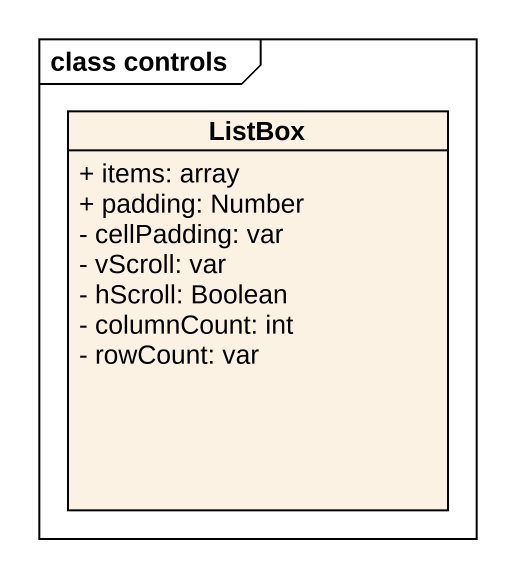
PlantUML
@startuml
mainframe class controls
hide circle
hide empty members
skinparam classAttributeIconSize 0
class ListBox {
  + items: array
  + padding: Number
  - cellPadding: var
  - vScroll: var
  - hScroll: Boolean
  - columnCount: int
  - rowCount: var
}
@enduml
